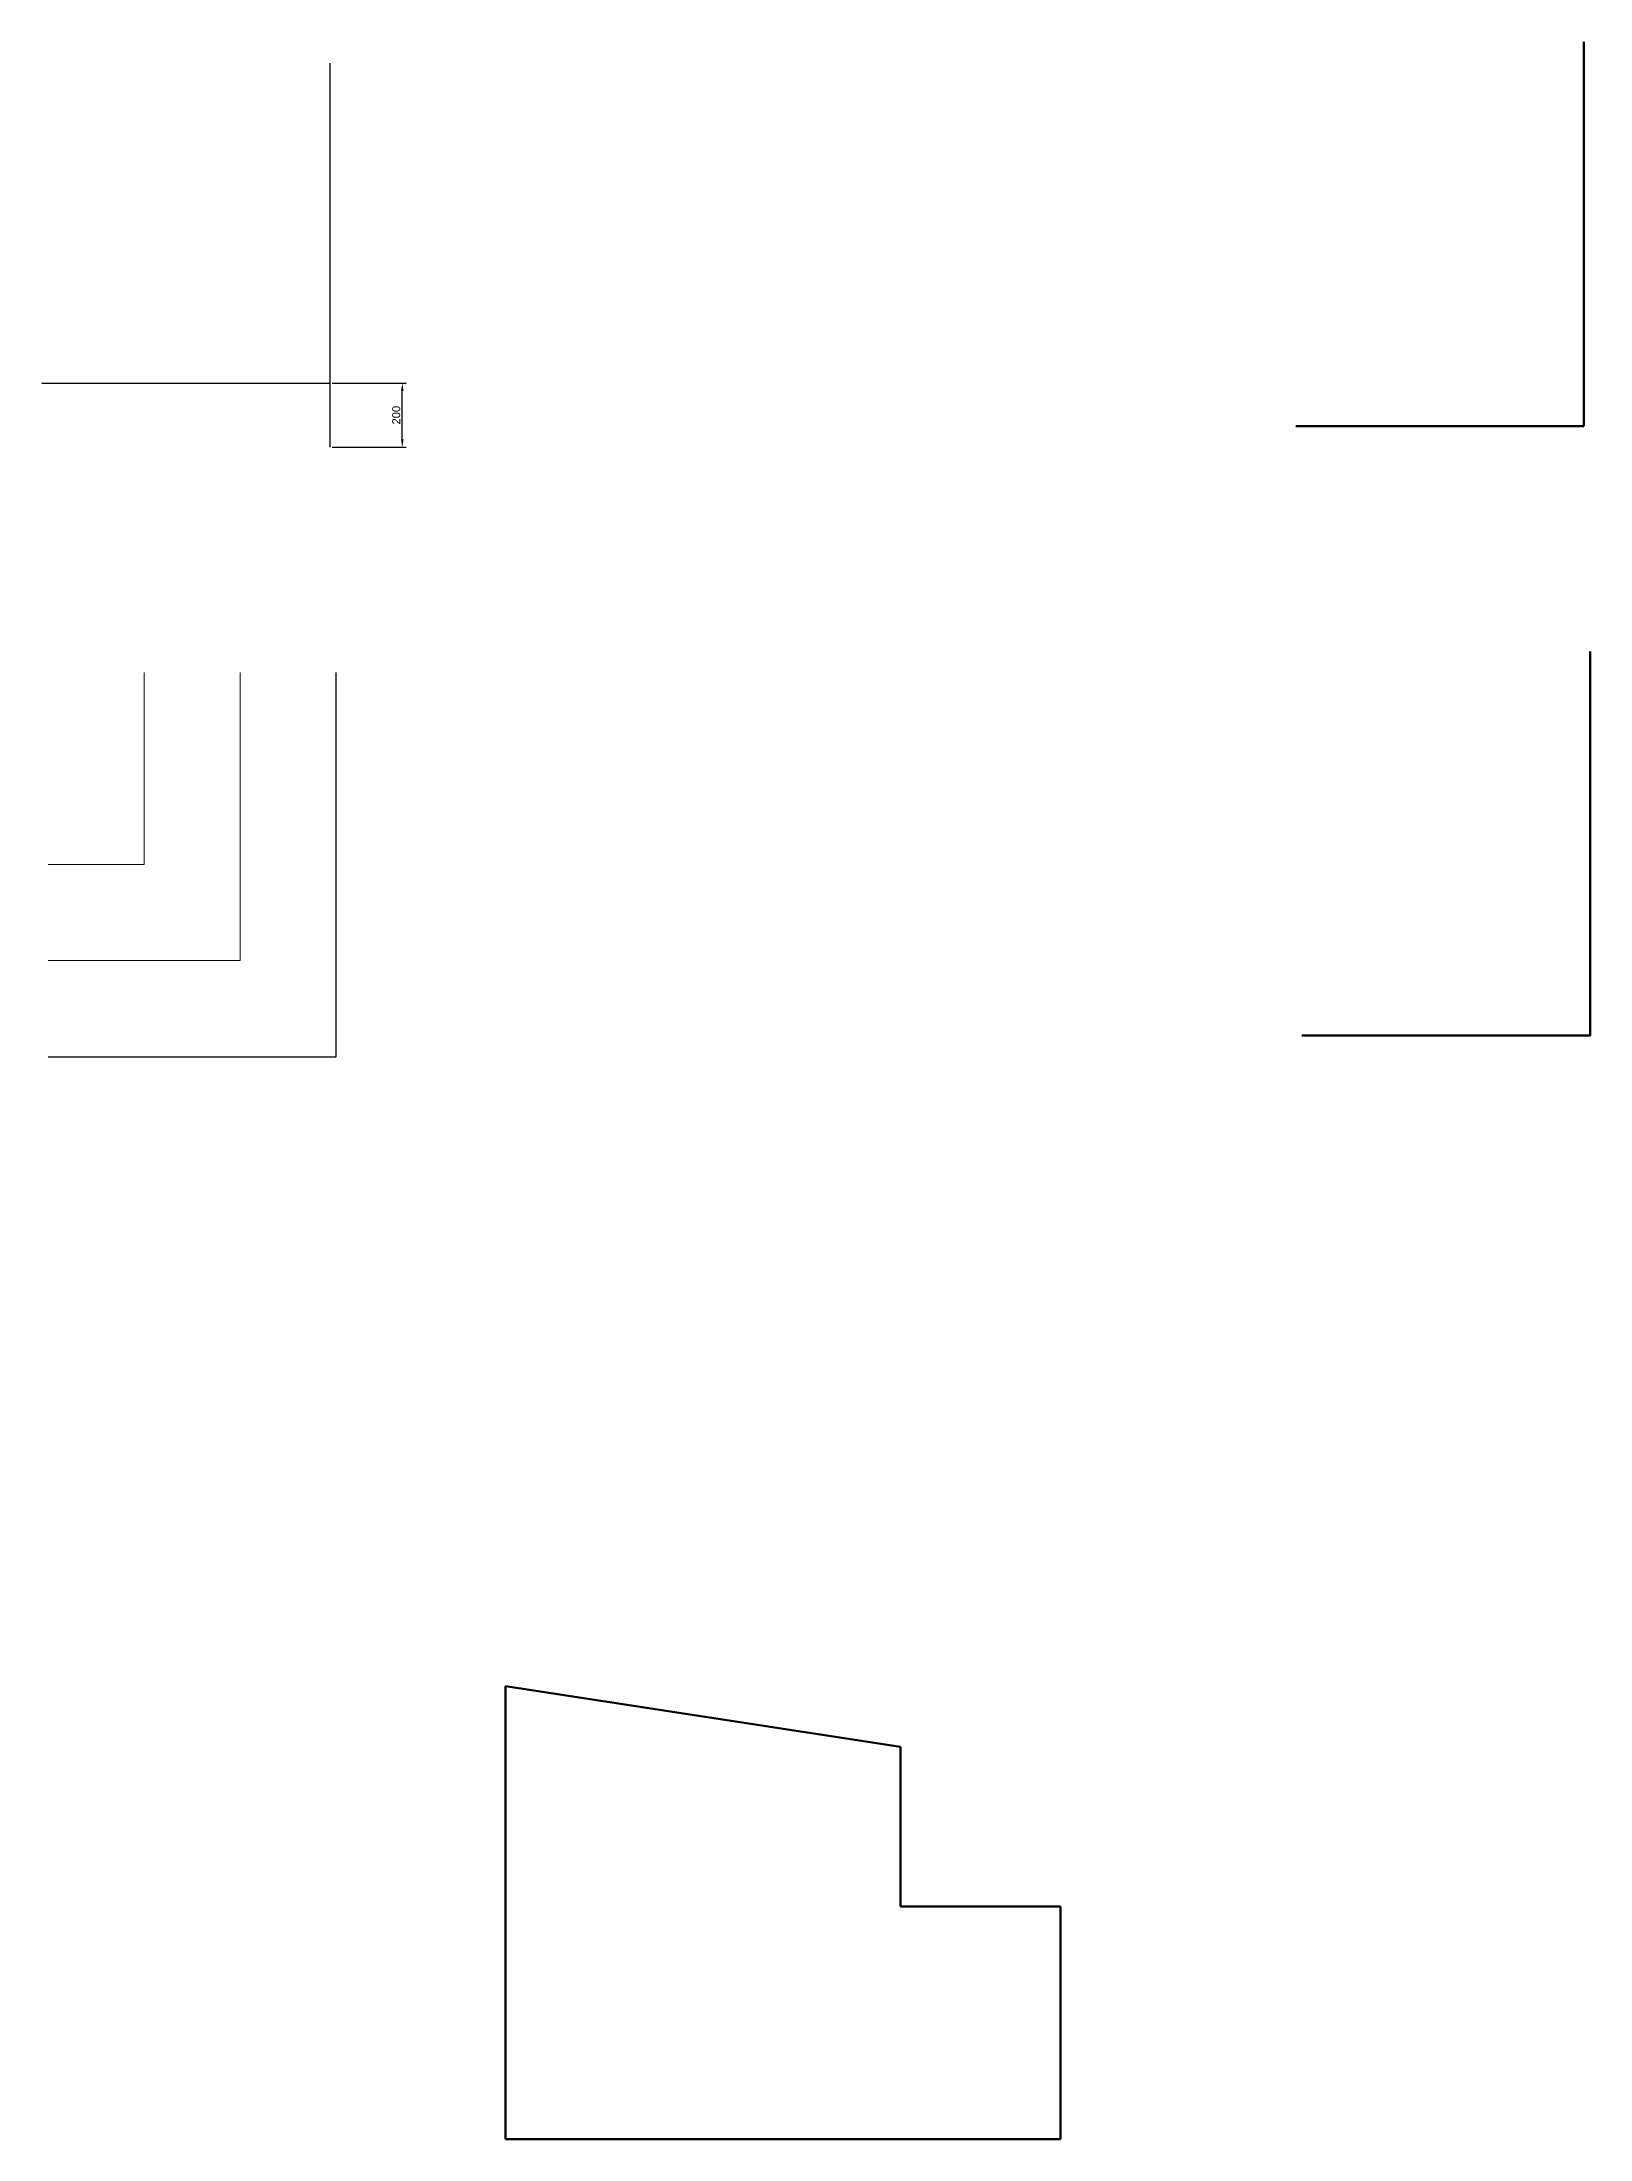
# Model space of a CAD drawing. Header units: centimetres. Extents: x 97323 to 265176, y 25162 to 39605.
# Drawn here: x 172547 to 177381, y 25162 to 31714 of the extents above; entities that cross this region are included whole.
import ezdxf

# ---------------------------------------------------------------- set-up
doc = ezdxf.new("R2010")
doc.units = ezdxf.units.CM
doc.header["$LTSCALE"] = 0.4
doc.header["$PDSIZE"] = 50
for name, color, linetype, lineweight in [('01-FORT-4', 70, 'Continuous', 50), ('01-FORT-5', 133, 'Continuous', 25), ('02-FIN-3', 211, 'Continuous', 15), ('085-COTATION', 140, 'Continuous', 5)]:
    doc.layers.add(name, color=color, linetype=linetype, lineweight=lineweight)
doc.styles.add('ARIAL-SD', font='arial.ttf')
doc.dimstyles.new('ISO-25-SD', dxfattribs={"dimscale": 10, "dimtxt": 2.5, "dimasz": 2.5, "dimexe": 1.25, "dimexo": 0.625, "dimtad": 1, "dimtoh": 1, "dimtxsty": 'ARIAL-SD', "dimcen": 0, "dimadec": 0, "dimazin": 0, "dimtfac": 1, "dimtofl": 0, "dimtmove": 0, "dimatfit": 3, "dimfxl": 1, "dimarcsym": 0})

# ---------------------------------------------------------------- blocks, each defined once
blk = doc.blocks.new('*D6')
at = {"layer": '085-COTATION', "color": 0, "lineweight": -2, "transparency": 16777216}
for p, q in [((173452.8, 30648), (173684.5, 30648)), ((173672, 30473), (173672, 30623)), ((173452.8, 30448), (173684.5, 30448))]:
    blk.add_line(p, q, dxfattribs=at)
at = {"layer": '085-COTATION', "color": 0, "transparency": 16777216}
for points in [[(173667.8, 30623), (173676.1, 30623), (173672, 30648)], [(173667.8, 30473), (173676.1, 30473), (173672, 30448)]]:
    blk.add_solid(points, dxfattribs=at)
at = {"layer": 'Defpoints', "color": 0, "transparency": 16777216}
for p in [(173446.6, 30648), (173672, 30648), (173446.6, 30448)]:
    blk.add_point(p, dxfattribs=at)
at = {"layer": '085-COTATION', "color": 0, "transparency": 16777216, "insert": (173653, 30548), "char_height": 25, "attachment_point": 5, "rotation": 90, "style": 'ARIAL-SD'}
blk.add_mtext('200', dxfattribs=at)

msp = doc.modelspace()

# ---------------------------------------------------------------- linework, layer by layer
at = {"layer": '01-FORT-4'}
for p, q in [((177362.054, 30514.08), (177362.054, 31714.08)), ((176462.054, 30514.08), (177362.054, 30514.08)), ((175227.991, 26387.528), (173993.923, 26576.659)), ((173993.923, 26576.659), (173993.923, 25161.961)), ((175227.991, 25888.223), (175227.991, 26387.528)), ((175727.675, 25888.223), (175227.991, 25888.223)), ((175727.675, 25161.961), (175727.675, 25888.223)), ((173993.923, 25161.961), (175727.675, 25161.961))]:
    msp.add_line(p, q, dxfattribs=at)
msp.add_lwpolyline([(176481.344, 28609.79), (177381.344, 28609.79), (177381.344, 29809.79)], dxfattribs=at)
at = {"layer": '01-FORT-5'}
for p, q in [((173446.556, 30448.008), (173446.556, 31648.008)), ((172546.556, 30648.008), (173446.556, 30648.008))]:
    msp.add_line(p, q, dxfattribs=at)
msp.add_lwpolyline([(172565.846, 28543.718), (173465.846, 28543.718), (173465.846, 29743.718)], dxfattribs=at)
at = {"layer": '02-FIN-3'}
for points in [[(172565.846, 28843.718), (173165.846, 28843.718), (173165.846, 29743.718)], [(172565.846, 29143.718), (172865.846, 29143.718), (172865.846, 29743.718)]]:
    msp.add_lwpolyline(points, dxfattribs=at)

# ---------------------------------------------------------------- dimensions: what is measured, and where the dimension line sits
at = {"layer": '085-COTATION'}
dim = msp.add_linear_dim(base=(173671.977, 30648.008), p1=(173446.556, 30448.008), p2=(173446.556, 30648.008), angle=90, dimstyle='ISO-25-SD', dxfattribs=at)
dim.commit()
dim.dimension.update_dxf_attribs({"geometry": '*D6', "text_midpoint": (173652.962, 30548.008)})

doc.saveas('drawing.dxf')
